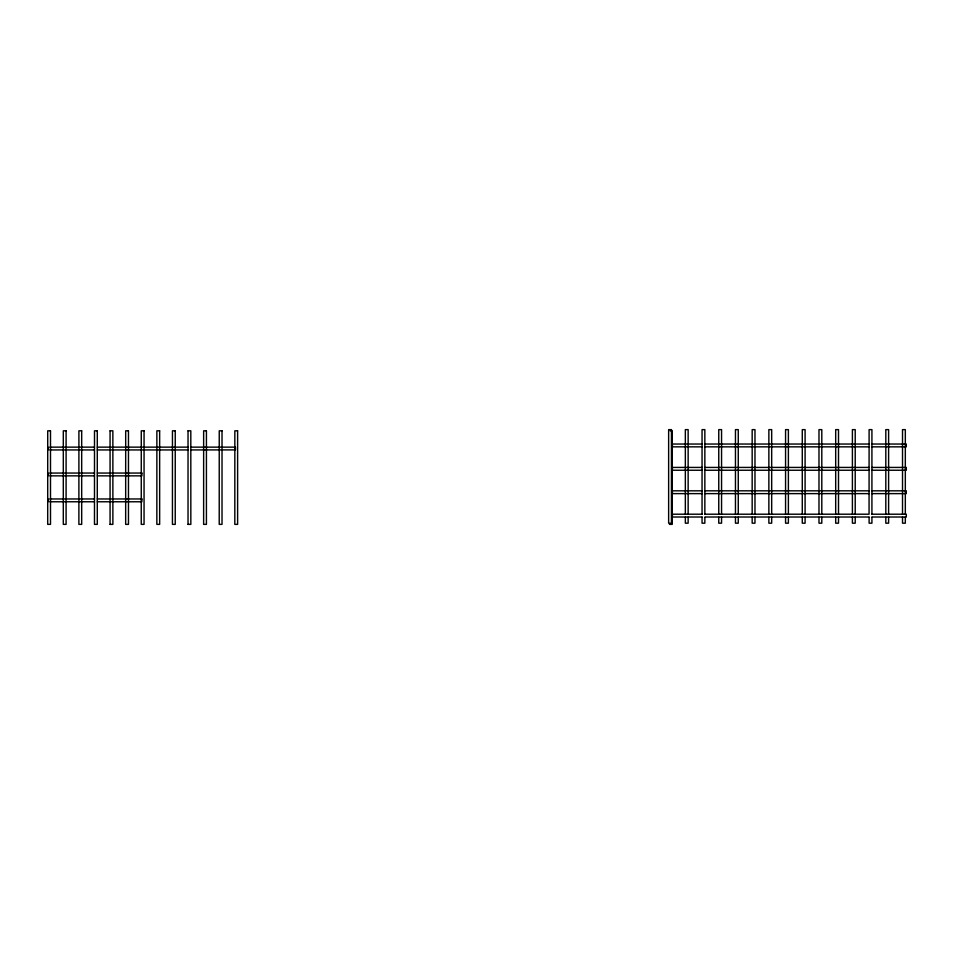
<?xml version="1.0" encoding="UTF-8"?>
<svg xmlns="http://www.w3.org/2000/svg" width="954" height="954" viewBox="0 0 954 954"><rect width="100%" height="100%" fill="white"/><g stroke="black" fill="none" stroke-linecap="round" stroke-linejoin="round"><path stroke-width="1.43" d="M97.26 430.814L94.506 430.814L94.482 524.366L97.284 524.366L97.284 430.814M110.092 430.814L112.858 430.814L112.882 524.366L110.092 524.366M188.057 430.814L190.812 430.814L190.836 524.366L188.057 524.366M670.137 430.814L672.248 430.814L672.248 524.366L669.446 524.366M702.204 444.039L672.415 444.039L672.415 446.842L702.204 446.842M705.185 444.039L869.058 444.039M872.039 444.039L906.3 444.039L906.3 446.842L872.039 446.842M705.185 446.842L869.058 446.842M49.835 447.14L94.374 447.14M97.356 447.14L187.938 447.14M190.907 447.14L235.459 447.14L235.459 449.894L190.907 449.942M49.835 449.942L94.374 449.942M97.356 449.942L187.938 449.942M702.204 467.424L672.415 467.424L672.415 470.239L702.204 470.239M705.185 467.424L869.058 467.424M872.039 467.424L906.3 467.424L906.3 470.239L872.039 470.239M705.185 470.239L869.058 470.239M49.835 473.053L94.374 473.053M97.356 473.053L141.896 473.053M49.835 475.855L94.374 475.855M97.356 475.855L141.896 475.855L141.896 473.101M702.204 490.821L672.415 490.821L672.415 493.623L702.204 493.623M705.185 490.821L869.058 490.821M872.039 490.821L906.3 490.821L906.3 493.623L872.039 493.623M705.185 493.623L869.058 493.623M49.835 498.966L94.374 498.966M97.356 498.966L141.896 498.966M49.835 501.768L94.374 501.768M97.356 501.768L141.896 501.768L141.896 499.014M702.204 514.206L672.415 514.206L672.415 517.008L702.204 517.008M705.185 514.206L869.058 514.206L869.106 429.634L871.92 429.634L871.92 514.278M872.039 514.206L906.3 514.206L906.3 517.008L872.039 517.008M705.185 517.008L869.058 517.008M905.322 514.278L905.322 429.634L902.52 429.634L902.52 514.278M905.322 517.247L905.322 523.186L902.52 523.186L902.52 517.247M888.615 514.278L888.615 429.634L885.813 429.634L885.813 514.278M888.615 517.247L888.615 523.186L885.813 523.186L885.813 517.247M871.92 517.247L871.92 523.186L869.106 523.186L869.106 517.247M855.213 514.278L855.213 429.634L852.399 429.634L852.399 514.278M855.213 517.247L855.213 523.186L852.399 523.186L852.399 517.247M838.506 514.278L838.506 429.634L835.692 429.634L835.692 514.278M838.506 517.247L838.506 523.186L835.692 523.186L835.692 517.247M821.799 514.278L821.799 429.634L818.985 429.634L818.985 514.278M821.799 517.247L821.799 523.186L818.985 523.186L818.985 517.247M805.093 514.278L805.093 429.634L802.278 429.634L802.278 514.278M805.093 517.247L805.093 523.186L802.278 523.186L802.278 517.247M788.386 514.278L788.386 429.634L785.571 429.634L785.571 514.278M788.386 517.247L788.386 523.186L785.571 523.186L785.571 517.247M771.679 514.278L771.679 429.634L768.864 429.634L768.864 514.278M771.679 517.247L771.679 523.186L768.864 523.186L768.864 517.247M754.972 514.278L754.972 429.634L752.169 429.634L752.169 514.278M754.972 517.247L754.972 523.186L752.169 523.186L752.169 517.247M738.265 514.278L738.265 429.634L735.462 429.634L735.462 514.278M738.265 517.247L738.265 523.186L735.462 523.186L735.462 517.247M721.558 514.278L721.558 429.634L718.756 429.634L718.756 514.278M721.558 517.247L721.558 523.186L718.756 523.186L718.756 517.247M704.851 514.278L704.851 429.634L702.049 429.634L702.049 514.278M704.851 517.247L704.851 523.186L702.049 523.186L702.049 517.247M688.144 514.278L688.144 429.634L685.342 429.634L685.342 514.278M688.144 517.247L688.144 523.186L685.342 523.186L685.342 517.247M188.033 430.814L188.033 524.366M110.068 430.814L110.068 524.366M48.344 447.223L48.344 449.847M48.344 473.136L48.344 475.772M48.344 499.049L48.344 501.685M671.437 429.634L668.635 429.634L668.635 523.186L671.437 523.186L671.437 429.634M50.479 430.814L47.724 430.814L47.7 524.366L50.502 524.366L50.502 430.814M66.076 430.814L63.31 430.814L63.298 524.366L66.088 524.366L66.1 430.814M81.674 430.814L78.908 430.814L78.884 524.366L81.686 524.366L81.686 430.814M128.444 430.814L125.689 430.814L125.666 524.366L128.468 524.366L128.468 430.814M144.042 430.814L141.275 430.814L141.252 524.366L144.054 524.366L144.066 430.814M159.628 430.814L156.873 430.814L156.85 524.366L159.652 524.366L159.652 430.814M175.226 430.814L172.459 430.814L172.435 524.366L175.238 524.366L175.25 430.814M206.41 430.814L203.643 430.814L203.631 524.366L206.422 524.366L206.434 430.814M222.008 430.814L219.241 430.814L219.217 524.366L222.02 524.366L222.02 430.814M237.594 430.814L234.839 430.814L234.815 524.366L237.618 524.366L237.618 430.814"/></g></svg>
